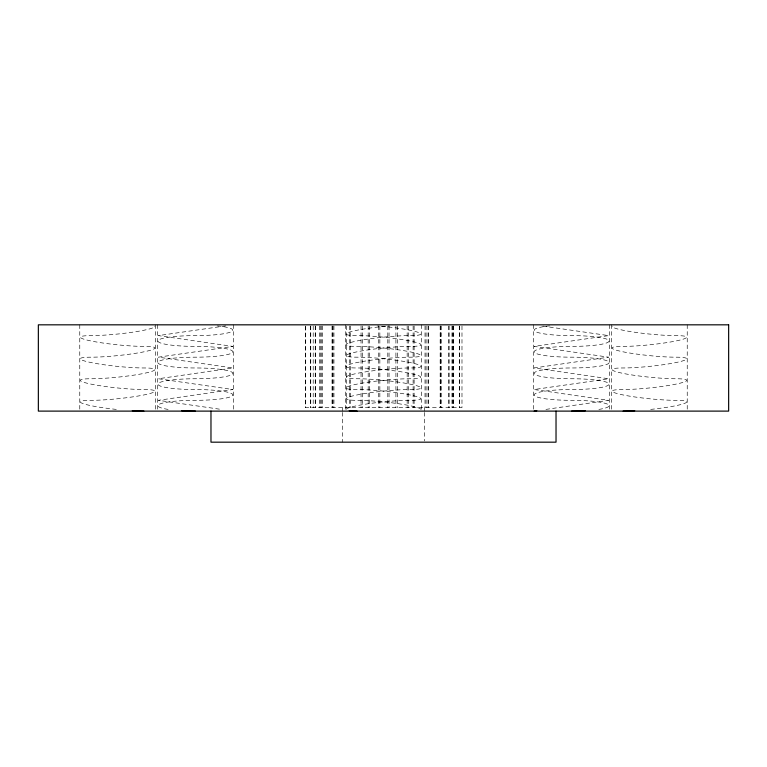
<?xml version="1.0" encoding="UTF-8"?>
<svg xmlns="http://www.w3.org/2000/svg" width="767" height="767" viewBox="0 0 767 767"><rect width="100%" height="100%" fill="white"/><g stroke="black" fill="none" stroke-linecap="round" stroke-linejoin="round"><path stroke-width="0.58" stroke-dasharray="3.83 2.88" d="M225.699 325.85L158.385 335.61L232.804 346.396L158.385 357.173L232.804 367.959L158.385 378.745L232.804 389.531L158.385 400.316L221.059 409.396M545.941 409.396L608.614 400.316L534.196 389.531L608.614 378.745L534.196 367.959L608.614 357.173L534.196 346.396L608.614 335.61L541.301 325.85M687.232 324.825L687.232 409.933M611.309 324.825L611.309 409.933M609.391 324.825L609.391 409.933M533.468 324.825L533.468 409.933M461.983 326.004L461.983 407.661L305.554 407.661L305.554 326.004M459.673 326.004L459.673 407.661M459.366 326.004L459.366 407.661M453.335 326.004L453.335 407.661M453.192 326.004L453.192 407.661M452.578 326.004L452.578 407.661M451.974 326.004L451.974 407.661M449.136 326.004L449.136 407.661M448.724 326.004L448.724 407.661M441.14 326.004L441.14 407.661M440.824 326.004L440.824 407.661M440.287 326.004L440.287 407.661M440.162 326.004L440.162 407.661M428.571 326.004L428.571 407.661M428.034 326.004L428.034 407.661M426.078 326.004L426.078 407.661M425.023 326.004L425.023 407.661M424.573 407.661L424.573 411.227M424.573 412.425L424.573 440.987M421.466 324.825L421.466 409.933M414.122 326.004L414.122 407.661M413.116 326.004L413.116 407.661M408.351 326.004L408.351 407.661M407.162 326.004L407.162 407.661M397.431 326.004L397.431 407.661M395.916 326.004L395.916 407.661M389.051 326.004L389.051 407.661M387.805 326.004L387.805 407.661M379.857 326.004L379.857 407.661M378.735 326.004L378.735 407.661M369.406 326.004L369.406 407.661M368.179 326.004L368.179 407.661M362.513 326.004L362.513 407.661M361.046 326.004L361.046 407.661M350.653 326.004L350.653 407.661M349.522 326.004L349.522 407.661M346.492 326.004L346.492 407.661M345.533 324.825L345.533 409.933M342.427 407.661L342.427 411.227M342.427 412.425L342.427 442.175M333.952 326.004L333.952 407.661M332.993 326.004L332.993 407.661M332.495 326.004L332.495 407.661M332.025 326.004L332.025 407.661M322.274 326.004L322.274 407.661M321.737 326.004L321.737 407.661M320.376 326.004L320.376 407.661M319.638 326.004L319.638 407.661M315.505 326.004L315.505 407.661M315.227 326.004L315.227 407.661M313.204 326.004L313.204 407.661M310.76 326.004L310.76 407.661M310.299 326.004L310.299 407.661M305.717 326.004L305.717 407.661M233.532 324.825L233.532 409.933M157.609 324.825L157.609 409.933M155.691 324.825L155.691 409.933M79.768 324.825L79.768 409.933M420.91 409.396A37.535 3.806 5.9 0 0 397.546 403.576A37.535 3.806 5.9 0 0 357.374 400.326A37.535 3.806 -5.9 0 1 357.182 394.919A37.535 3.806 -5.9 0 1 409.914 389.54A37.535 3.806 5.9 0 0 410.115 384.142A37.535 3.806 5.9 0 0 357.374 378.754A37.535 3.806 -5.9 0 1 357.182 373.356A37.535 3.806 -5.9 0 1 409.914 367.968A37.535 3.806 5.9 0 0 410.115 362.57A37.535 3.806 5.9 0 0 357.374 357.182A37.535 3.806 -5.9 0 1 357.182 351.785A37.535 3.806 -5.9 0 1 409.914 346.396A37.535 3.806 5.9 0 0 410.115 340.999A37.535 3.806 5.9 0 0 357.374 335.62A37.535 3.806 -5.9 0 1 350.375 331.871A37.535 3.806 -5.9 0 1 389.348 325.86M598.883 409.396A37.535 5.388 0 0 0 605.978 403.576A37.535 5.388 0 0 0 571.616 400.326A37.535 5.388 0 0 1 534.177 394.919A37.535 5.388 0 0 1 571.616 389.54A37.535 5.388 0 0 0 609.056 384.142A37.535 5.388 0 0 0 571.616 378.754A37.535 5.388 0 0 1 534.177 373.356A37.535 5.388 0 0 1 571.616 367.968A37.535 5.388 0 0 0 609.056 362.57A37.535 5.388 0 0 0 571.616 357.182A37.535 5.388 0 0 1 534.177 351.785A37.535 5.388 0 0 1 571.616 346.396A37.535 5.388 0 0 0 609.056 340.999A37.535 5.388 0 0 0 571.616 335.62A37.535 5.388 0 0 1 536.008 331.871A37.535 5.388 0 0 1 549.632 325.86M650.694 409.396A37.535 3.806 -5.9 0 0 684.087 403.576A37.535 3.806 -5.9 0 0 675.66 400.326A37.535 3.806 5.9 0 1 622.919 394.919A37.535 3.806 5.9 0 1 623.12 389.54A37.535 3.806 -5.9 0 0 675.861 384.142A37.535 3.806 -5.9 0 0 675.66 378.754A37.535 3.806 5.9 0 1 622.919 373.356A37.535 3.806 5.9 0 1 623.12 367.968A37.535 3.806 -5.9 0 0 675.861 362.57A37.535 3.806 -5.9 0 0 675.66 357.182A37.535 3.806 5.9 0 1 622.919 351.785A37.535 3.806 5.9 0 1 623.12 346.396A37.535 3.806 -5.9 0 0 675.861 340.999A37.535 3.806 -5.9 0 0 675.66 335.62A37.535 3.806 5.9 0 1 633.35 332.034A37.535 3.806 5.9 0 1 612.296 326.071M346.09 409.396A37.535 3.806 -5.9 0 1 369.454 403.576A37.535 3.806 -5.9 0 1 409.626 400.326A37.535 3.806 5.9 0 0 409.818 394.919A37.535 3.806 5.9 0 0 357.086 389.54A37.535 3.806 -5.9 0 1 356.885 384.142A37.535 3.806 -5.9 0 1 409.626 378.754A37.535 3.806 5.9 0 0 409.818 373.356A37.535 3.806 5.9 0 0 357.086 367.968A37.535 3.806 -5.9 0 1 356.885 362.57A37.535 3.806 -5.9 0 1 409.626 357.182A37.535 3.806 5.9 0 0 409.818 351.785A37.535 3.806 5.9 0 0 357.086 346.396A37.535 3.806 -5.9 0 1 356.885 340.999A37.535 3.806 -5.9 0 1 409.626 335.62A37.535 3.806 5.9 0 0 416.625 331.871A37.535 3.806 5.9 0 0 377.652 325.86M168.117 409.396A37.535 5.388 0 0 1 161.022 403.576A37.535 5.388 0 0 1 195.384 400.326A37.535 5.388 0 0 0 232.823 394.919A37.535 5.388 0 0 0 195.384 389.54A37.535 5.388 0 0 1 157.944 384.142A37.535 5.388 0 0 1 195.384 378.754A37.535 5.388 0 0 0 232.823 373.356A37.535 5.388 0 0 0 195.384 367.968A37.535 5.388 0 0 1 157.944 362.57A37.535 5.388 0 0 1 195.384 357.182A37.535 5.388 0 0 0 232.823 351.785A37.535 5.388 0 0 0 195.384 346.396A37.535 5.388 0 0 1 157.944 340.999A37.535 5.388 0 0 1 195.384 335.62A37.535 5.388 0 0 0 230.992 331.871A37.535 5.388 0 0 0 217.368 325.86M116.306 409.396A37.535 3.806 5.9 0 1 82.913 403.576A37.535 3.806 5.9 0 1 91.34 400.326A37.535 3.806 -5.9 0 0 144.081 394.919A37.535 3.806 -5.9 0 0 143.88 389.54A37.535 3.806 5.9 0 1 91.139 384.142A37.535 3.806 5.9 0 1 91.34 378.754A37.535 3.806 -5.9 0 0 144.081 373.356A37.535 3.806 -5.9 0 0 143.88 367.968A37.535 3.806 5.9 0 1 91.139 362.57A37.535 3.806 5.9 0 1 91.34 357.182A37.535 3.806 -5.9 0 0 144.081 351.785A37.535 3.806 -5.9 0 0 143.88 346.396A37.535 3.806 5.9 0 1 91.139 340.999A37.535 3.806 5.9 0 1 91.34 335.62A37.535 3.806 -5.9 0 0 133.65 332.034A37.535 3.806 -5.9 0 0 154.704 326.071"/><path stroke-width="1.15" d="M534.196 411.102L536.814 410.719M556.027 411.112L556.027 442.175L210.973 442.175L210.973 411.112M585.384 410.709A37.535 5.388 0 0 1 571.616 411.093M634.712 410.709A37.535 3.806 -5.9 0 1 623.12 411.093M357.086 411.093A37.535 3.806 -5.9 0 1 349.206 410.709M195.384 411.093A37.535 5.388 0 0 1 181.616 410.709M143.88 411.093A37.535 3.806 5.9 0 1 132.288 410.709M728.65 324.825L38.35 324.825L38.35 411.112L728.65 411.112L728.65 324.825"/></g></svg>
